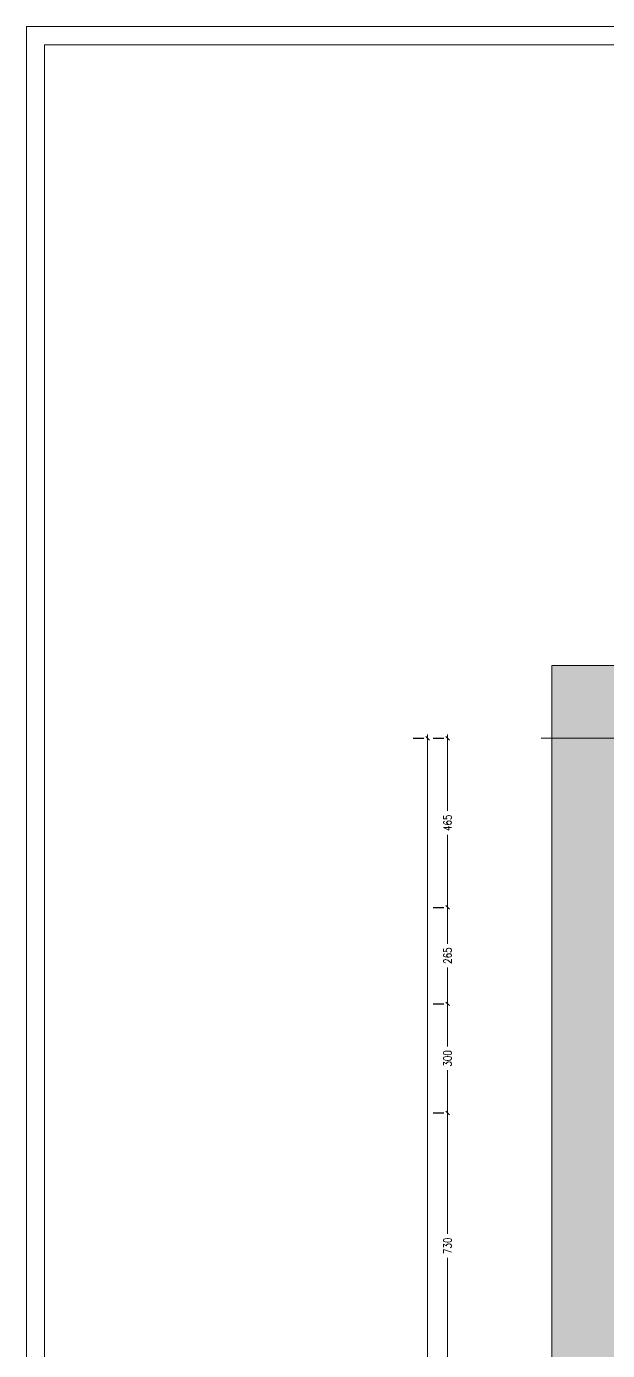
# Model space of a CAD drawing. Header units: millimetres. Extents: x -7453 to 3447, y 1740 to 11040.
# Drawn here: x -7453 to -5856, y 7401 to 11040 of the extents above; entities that cross this region are included whole.
import ezdxf

# ---------------------------------------------------------------- set-up
doc = ezdxf.new("R2010")
doc.units = ezdxf.units.MM
for name, color, linetype, lineweight in [('antet-İM', 145, 'Continuous', 20), ('tarama-toprak-İM', 245, 'Continuous', 0), ('ölçü-dış-İM', 7, 'Continuous', 20)]:
    doc.layers.add(name, color=color, linetype=linetype, lineweight=lineweight)
doc.styles.add('ÖLÇÜ_İM', font='romans.shx', dxfattribs={"width": 0.8})
doc.dimstyles.new('ÖLÇÜ_İM_1-100', dxfattribs={"dimscale": 100, "dimtxt": 0.22, "dimasz": 0.1, "dimexe": 0.1, "dimexo": 0.4, "dimgap": 0.1, "dimtad": 0, "dimdec": 1, "dimrnd": 0.5, "dimzin": 12, "dimdsep": 46, "dimtxsty": 'ÖLÇÜ_İM', "dimblk1": 'OBLIQUE', "dimblk2": 'OBLIQUE', "dimsah": 1, "dimcen": 0.09, "dimdle": 0.1, "dimclrd": 256, "dimclre": 256, "dimclrt": 256, "dimadec": 0, "dimazin": 3, "dimtfac": 1, "dimtdec": 1, "dimtix": 1, "dimtofl": 0, "dimtmove": 2, "dimatfit": 3, "dimldrblk": 'OBLIQUE', "dimfxl": 0, "dimtolj": 1, "dimlwd": -1, "dimarcsym": 0})

# ---------------------------------------------------------------- blocks, each defined once
blk = doc.blocks.new('_OBLIQUE')
at = {"color": 0, "linetype": 'ByBlock'}
blk.add_line((-0.5, -0.5), (0.5, 0.5), dxfattribs=at)
blk = doc.blocks.new('*D167')
at = {"layer": 'Defpoints', "color": 0}
for p in [(-6295.4, 8053.6), (-6295.4, 8053.6, 0), (-6295.4, 7323.6)]:
    blk.add_point(p, dxfattribs=at)
at = {"layer": 'ölçü-dış-İM', "lineweight": -2}
for p, q in [((-6335.4, 8053.6, 0), (-6305.4, 8053.6, 0)), ((-6335.4, 7323.6, 0), (-6305.4, 7323.6, 0))]:
    blk.add_line(p, q, dxfattribs=at)
at = {"layer": 'ölçü-dış-İM'}
for p, q in [((-6295.4, 8063.6, 0), (-6295.4, 7721.2, 0)), ((-6295.4, 7313.6, 0), (-6295.4, 7655.9, 0))]:
    blk.add_line(p, q, dxfattribs=at)
at = {"layer": 'ölçü-dış-İM', "xscale": 10, "yscale": 10, "zscale": 10}
for p, rotation in [((-6295.4, 8053.6, 0), 90), ((-6295.4, 7323.6, 0), 270)]:
    blk.add_blockref('_OBLIQUE', p, dxfattribs=dict(at, rotation=rotation))
at = {"layer": 'ölçü-dış-İM', "insert": (-6295.4, 7688.6, 0), "char_height": 22, "attachment_point": 5, "rotation": 90, "style": 'ÖLÇÜ_İM'}
blk.add_mtext('\\A1;730', dxfattribs=at)
blk = doc.blocks.new('*D168')
at = {"layer": 'Defpoints', "color": 0}
for p in [(-6295.4, 8353.6, 0), (-6295.4, 8353.6, 0), (-6295.4, 8053.6, 0)]:
    blk.add_point(p, dxfattribs=at)
at = {"layer": 'ölçü-dış-İM', "lineweight": -2}
for p, q in [((-6335.4, 8353.6, 0), (-6305.4, 8353.6, 0)), ((-6335.4, 8053.6, 0), (-6305.4, 8053.6, 0))]:
    blk.add_line(p, q, dxfattribs=at)
at = {"layer": 'ölçü-dış-İM'}
for p, q in [((-6295.4, 8363.6, 0), (-6295.4, 8236.2, 0)), ((-6295.4, 8043.6, 0), (-6295.4, 8170.9, 0))]:
    blk.add_line(p, q, dxfattribs=at)
at = {"layer": 'ölçü-dış-İM', "xscale": 10, "yscale": 10, "zscale": 10}
for p, rotation in [((-6295.4, 8353.6, 0), 90), ((-6295.4, 8053.6, 0), 270)]:
    blk.add_blockref('_OBLIQUE', p, dxfattribs=dict(at, rotation=rotation))
at = {"layer": 'ölçü-dış-İM', "insert": (-6295.4, 8203.6, 0), "char_height": 22, "attachment_point": 5, "rotation": 90, "style": 'ÖLÇÜ_İM'}
blk.add_mtext('\\A1;300', dxfattribs=at)
blk = doc.blocks.new('*D169')
at = {"layer": 'Defpoints', "color": 0}
for p in [(-6295.4, 8618.6, 0), (-6295.4, 8618.6, 0), (-6295.4, 8353.6, 0)]:
    blk.add_point(p, dxfattribs=at)
at = {"layer": 'ölçü-dış-İM'}
for p, q in [((-6295.4, 8628.6, 0), (-6295.4, 8518.7, 0)), ((-6295.4, 8343.6, 0), (-6295.4, 8453.4, 0))]:
    blk.add_line(p, q, dxfattribs=at)
at = {"layer": 'ölçü-dış-İM', "lineweight": -2}
for p, q in [((-6335.4, 8618.6, 0), (-6305.4, 8618.6, 0)), ((-6335.4, 8353.6, 0), (-6305.4, 8353.6, 0))]:
    blk.add_line(p, q, dxfattribs=at)
at = {"layer": 'ölçü-dış-İM', "xscale": 10, "yscale": 10, "zscale": 10}
for p, rotation in [((-6295.4, 8618.6, 0), 90), ((-6295.4, 8353.6, 0), 270)]:
    blk.add_blockref('_OBLIQUE', p, dxfattribs=dict(at, rotation=rotation))
at = {"layer": 'ölçü-dış-İM', "insert": (-6295.4, 8486.1, 0), "char_height": 22, "attachment_point": 5, "rotation": 90, "style": 'ÖLÇÜ_İM'}
blk.add_mtext('\\A1;265', dxfattribs=at)
blk = doc.blocks.new('*D170')
at = {"layer": 'Defpoints', "color": 0}
for p in [(-6295.4, 9083.6), (-6295.4, 9083.6, 0), (-6295.4, 8618.6, 0)]:
    blk.add_point(p, dxfattribs=at)
at = {"layer": 'ölçü-dış-İM', "lineweight": -2}
for p, q in [((-6335.4, 9083.6, 0), (-6305.4, 9083.6, 0)), ((-6335.4, 8618.6, 0), (-6305.4, 8618.6, 0))]:
    blk.add_line(p, q, dxfattribs=at)
at = {"layer": 'ölçü-dış-İM'}
for p, q in [((-6295.4, 9093.6, 0), (-6295.4, 8883.7, 0)), ((-6295.4, 8608.6, 0), (-6295.4, 8818.4, 0))]:
    blk.add_line(p, q, dxfattribs=at)
at = {"layer": 'ölçü-dış-İM', "xscale": 10, "yscale": 10, "zscale": 10}
for p, rotation in [((-6295.4, 9083.6, 0), 90), ((-6295.4, 8618.6, 0), 270)]:
    blk.add_blockref('_OBLIQUE', p, dxfattribs=dict(at, rotation=rotation))
at = {"layer": 'ölçü-dış-İM', "insert": (-6295.4, 8851.1, 0), "char_height": 22, "attachment_point": 5, "rotation": 90, "style": 'ÖLÇÜ_İM'}
blk.add_mtext('\\A1;465', dxfattribs=at)
blk = doc.blocks.new('*D171')
at = {"layer": 'Defpoints', "color": 0}
for p in [(-6350.4, 9083.6), (-6350.4, 9083.6, 0), (-6350.4, 4378.6, 0)]:
    blk.add_point(p, dxfattribs=at)
at = {"layer": 'ölçü-dış-İM', "lineweight": -2}
for p, q in [((-6390.4, 9083.6, 0), (-6360.4, 9083.6, 0)), ((-6390.4, 4378.6, 0), (-6360.4, 4378.6, 0))]:
    blk.add_line(p, q, dxfattribs=at)
at = {"layer": 'ölçü-dış-İM'}
for p, q in [((-6350.4, 9093.6, 0), (-6350.4, 6772.1, 0)), ((-6350.4, 4368.6, 0), (-6350.4, 6690, 0))]:
    blk.add_line(p, q, dxfattribs=at)
at = {"layer": 'ölçü-dış-İM', "xscale": 10, "yscale": 10, "zscale": 10}
for p, rotation in [((-6350.4, 9083.6, 0), 90), ((-6350.4, 4378.6, 0), 270)]:
    blk.add_blockref('_OBLIQUE', p, dxfattribs=dict(at, rotation=rotation))
at = {"layer": 'ölçü-dış-İM', "insert": (-6350.4, 6731.1, 0), "char_height": 22, "attachment_point": 5, "rotation": 90, "style": 'ÖLÇÜ_İM'}
blk.add_mtext('\\A1;4705', dxfattribs=at)

msp = doc.modelspace()

# ---------------------------------------------------------------- hatches: boundary and pattern name
at = {"layer": 'tarama-toprak-İM'}
h = msp.add_hatch(dxfattribs=at)
h.set_pattern_fill('ANSI38', color=256, scale=200, style=0)
h.set_pattern_definition([(45, (-29711.535, 118685.288), (-17.6776695, 17.6776695), []), (135, (-29711.535, 118685.288), (-53.0330086, 17.6776695), [62.5, -37.5])])
h.paths.add_polyline_path([(-6038.583, 9083.56), (-5333.78, 9083.56), (-5333.78, 9208.56), (-3948.78, 9208.56), (-3948.78, 9083.56), (-2318.78, 9083.56), (-2318.78, 9208.56), (-293.78, 9208.56), (-293.78, 9083.56), (386.22, 9083.56), (386.22, 7313.56), (-508.78, 7313.56), (-508.78, 4378.56), (-5808.78, 4378.56), (-5808.78, 5358.56), (-5933.78, 5358.56), (-5933.78, 7348.56), (-5808.78, 7348.56), (-5808.78, 9083.56)])
h.paths.add_polyline_path([(-6008.78, 9283.56), (586.22, 9283.56), (586.22, 7113.56), (-308.78, 7113.56), (-308.78, 4178.56), (-6008.78, 4178.56)])

# ---------------------------------------------------------------- linework, layer by layer
at = {"layer": 'antet-İM'}
for points in [[(-7453.235, 11039.568), (3446.765, 11039.568), (3446.765, 1739.568), (-7453.235, 1739.568)], [(-7403.235, 1789.568), (-7403.235, 10989.568), (3396.765, 10989.568), (3396.765, 1789.568)]]:
    msp.add_lwpolyline(points, close=True, dxfattribs=at)
at = {"layer": 'tarama-toprak-İM', "elevation": 0}
msp.add_lwpolyline([(-6008.78, 9283.56), (586.22, 9283.56), (586.22, 7113.56), (-308.78, 7113.56), (-308.78, 4178.56), (-6008.78, 4178.56)], close=True, dxfattribs=at)
msp.add_lwpolyline([(-5808.78, 7243.56), (-5808.78, 9083.56), (-6038.583, 9083.56), (-5248.78, 9083.56)], dxfattribs=at)

# ---------------------------------------------------------------- dimensions: what is measured, and where the dimension line sits
at = {"layer": 'ölçü-dış-İM'}
for base, p1, p2, picture, middle in [((-6350.396, 9083.56, 0), (-6350.396, 4378.56, 0), (-6350.396, 9083.56), '*D171', (-6350.396, 6731.06, 0)), ((-6295.396, 9083.56, 0), (-6295.396, 8618.56, 0), (-6295.396, 9083.56), '*D170', (-6295.396, 8851.06, 0)), ((-6295.396, 8618.56, 0), (-6295.396, 8353.56, 0), (-6295.396, 8618.56, 0), '*D169', (-6295.396, 8486.06, 0)), ((-6295.396, 8353.56, 0), (-6295.396, 8053.56, 0), (-6295.396, 8353.56, 0), '*D168', (-6295.396, 8203.56, 0)), ((-6295.396, 8053.56, 0), (-6295.396, 7323.56), (-6295.396, 8053.56), '*D167', (-6295.396, 7688.56, 0))]:
    dim = msp.add_linear_dim(base=base, p1=p1, p2=p2, angle=90, dimstyle='ÖLÇÜ_İM_1-100', override={"dimfxl": 0.2, "dimarcsym": 1}, dxfattribs=at)
    dim.commit()
    dim.dimension.update_dxf_attribs({"geometry": picture, "text_midpoint": middle})

doc.saveas('drawing.dxf')
